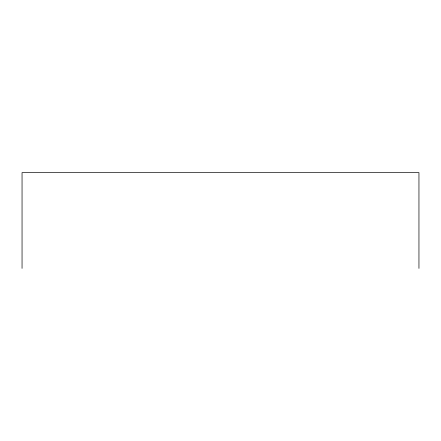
<?xml version="1.0" encoding="UTF-8"?>
<svg xmlns="http://www.w3.org/2000/svg" width="441" height="441" viewBox="0 0 441 441"><rect width="100%" height="100%" fill="white"/><g stroke="black" fill="none" stroke-linecap="round" stroke-linejoin="round"><path stroke-width="0.66" d="M418.95 268.387L418.95 172.613L22.05 172.613L22.05 268.387"/></g></svg>
